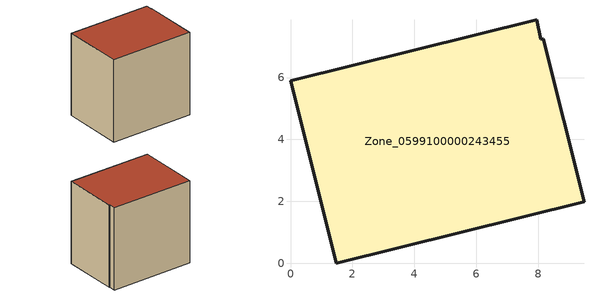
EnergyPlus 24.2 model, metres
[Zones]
Zone_0599100000243455
 floor ground (C_G): 7.96,7.87 8.09,7.24 8.16,7.25 9.48,1.99 1.48,0 0,5.89 z0
 wall outside (C_F): 1.48,0 9.48,1.99 8.16,7.25 8.09,7.24 7.96,7.87 0,5.89 1.48,0 z0:8.11
 roof outside (C_R): 8.09,7.24 7.96,7.87 0,5.89 1.48,0 9.48,1.99 8.16,7.25 z8.11
[BUILDING]
Pand.0599100000243455: North Axis=0; Terrain=City; Loads Convergence Tolerance Value=0.04; Temperature Convergence Tolerance Value=0.4; Solar Distribution=FullExterior; Maximum Number of Warmup Days=25; Minimum Number of Warmup Days=1
[Site:Location]
Rotterdam.The.Hague.AP_ZH_NLD Design_Conditions: Latitude=51.96; Longitude=4.45; Time Zone=1; Elevation=-4.5
[SITE:GROUNDTEMPERATURE:BUILDINGSURFACE]
18, 18, 18, 18, 18, 18, 18, 18, 18, 18, 18, 18
[MATERIAL] Thermal Absorptance=0.9; Solar Absorptance=0.7; Visible Absorptance=0.7
Name | Roughness | Thickness | Conductivity | Density | Specific Heat
G.TI.1965-1974 | MediumSmooth | 0.15 | 0.882353 | 540 | 1210
F.TI.1965-1974 | Rough | 0.3 | 0.697674 | 1920 | 840
R.TI.1965-1974 | MediumRough | 0.2 | 0.232558 | 1500 | 1000
[CONSTRUCTION]
C_G: G.TI.1965-1974
C_F: F.TI.1965-1974
C_R: R.TI.1965-1974
[ZONE]
Zone_0599100000243455: Type=1; Multiplier=1; Ceiling Height=Autocalculate; Volume=Autocalculate; Floor Area=autocalculate; Part of Total Floor Area=Yes
[ZONEINFILTRATION:DESIGNFLOWRATE]
Infil_Zone_0599100000243455: Zone or ZoneList or Space or SpaceList=Zone_0599100000243455; Schedule=AlwaysOn; Design Flow Rate Calculation Method=Flow/Area; Flow Rate per Floor Area=0.003; Constant Term Coefficient=1; Temperature Term Coefficient=0; Velocity Term Coefficient=0; Velocity Squared Term Coefficient=0
[HVACTEMPLATE:ZONE:IDEALLOADSAIRSYSTEM]
Zone_0599100000243455: Maximum Heating Supply Air Temperature=50; Minimum Cooling Supply Air Temperature=13; Maximum Heating Supply Air Humidity Ratio=0.0156; Minimum Cooling Supply Air Humidity Ratio=0.0077; Heating Limit=NoLimit; Cooling Limit=NoLimit; Dehumidification Control Type=ConstantSensibleHeatRatio; Cooling Sensible Heat Ratio=0.7; Dehumidification Setpoint=60; Humidification Control Type=None; Humidification Setpoint=30; Outdoor Air Method=None; Outdoor Air Flow Rate per Person=0.00944; Outdoor Air Flow Rate per Zone Floor Area=0; Outdoor Air Flow Rate per Zone=0; Demand Controlled Ventilation Type=None; Outdoor Air Economizer Type=NoEconomizer; Heat Recovery Type=None; Sensible Heat Recovery Effectiveness=0.7; Latent Heat Recovery Effectiveness=0.65
[ZONECONTROL:THERMOSTAT]
ThermostatControl_Zone_0599100000243455: Zone or ZoneList=Zone_0599100000243455; Control Type Schedule=DualSetpointControlType; Control 1=Thermostat_Zone_0599100000243455; Temperature Difference Between Cutout And Setpoint=0
[THERMOSTATSETPOINT:DUALSETPOINT]
Thermostat_Zone_0599100000243455: Heating Setpoint Temperature Schedule=HeatingSetpoint_Zone_0599100000243455; Cooling Setpoint Temperature Schedule=CoolingSetpoint_Zone_0599100000243455
[SCHEDULE:COMPACT]
HeatingSetpoint_Zone_0599100000243455: Through: 12/31, For: AllDays, Until: 24:00, 21
CoolingSetpoint_Zone_0599100000243455: Through: 12/31, For: AllDays, Until: 24:00, 24
DualSetpointControlType: Through: 12/31, For: AllDays, Until: 24:00, 4
AlwaysOn: Through: 12/31, For: AllDays, Until: 24:00, 1
